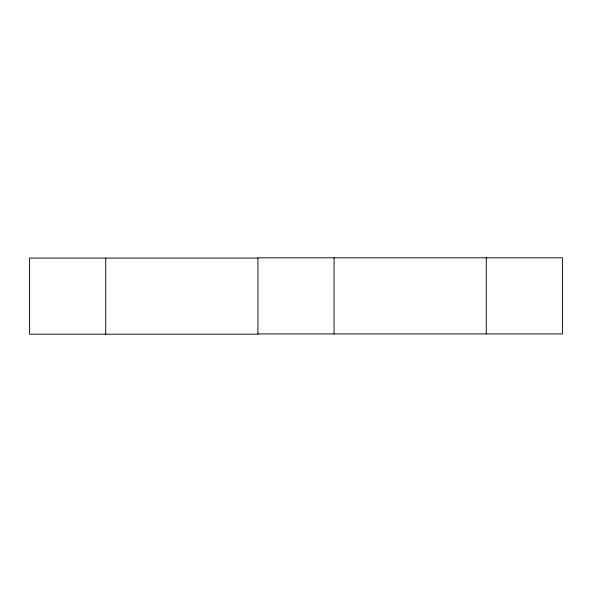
<?xml version="1.0" encoding="UTF-8"?>
<svg xmlns="http://www.w3.org/2000/svg" width="592" height="592" viewBox="0 0 592 592"><rect width="100%" height="100%" fill="white"/><g stroke="black" fill="none" stroke-linecap="round" stroke-linejoin="round"><path stroke-width="0.89" d="M257.942 258.075L29.6 258.075L29.6 334.191L257.942 334.191L257.942 257.809L562.4 257.809L562.4 333.925L257.942 333.925M486.284 257.809L486.284 333.925M334.058 257.809L334.058 333.925M105.716 258.075L105.716 334.191"/></g></svg>
